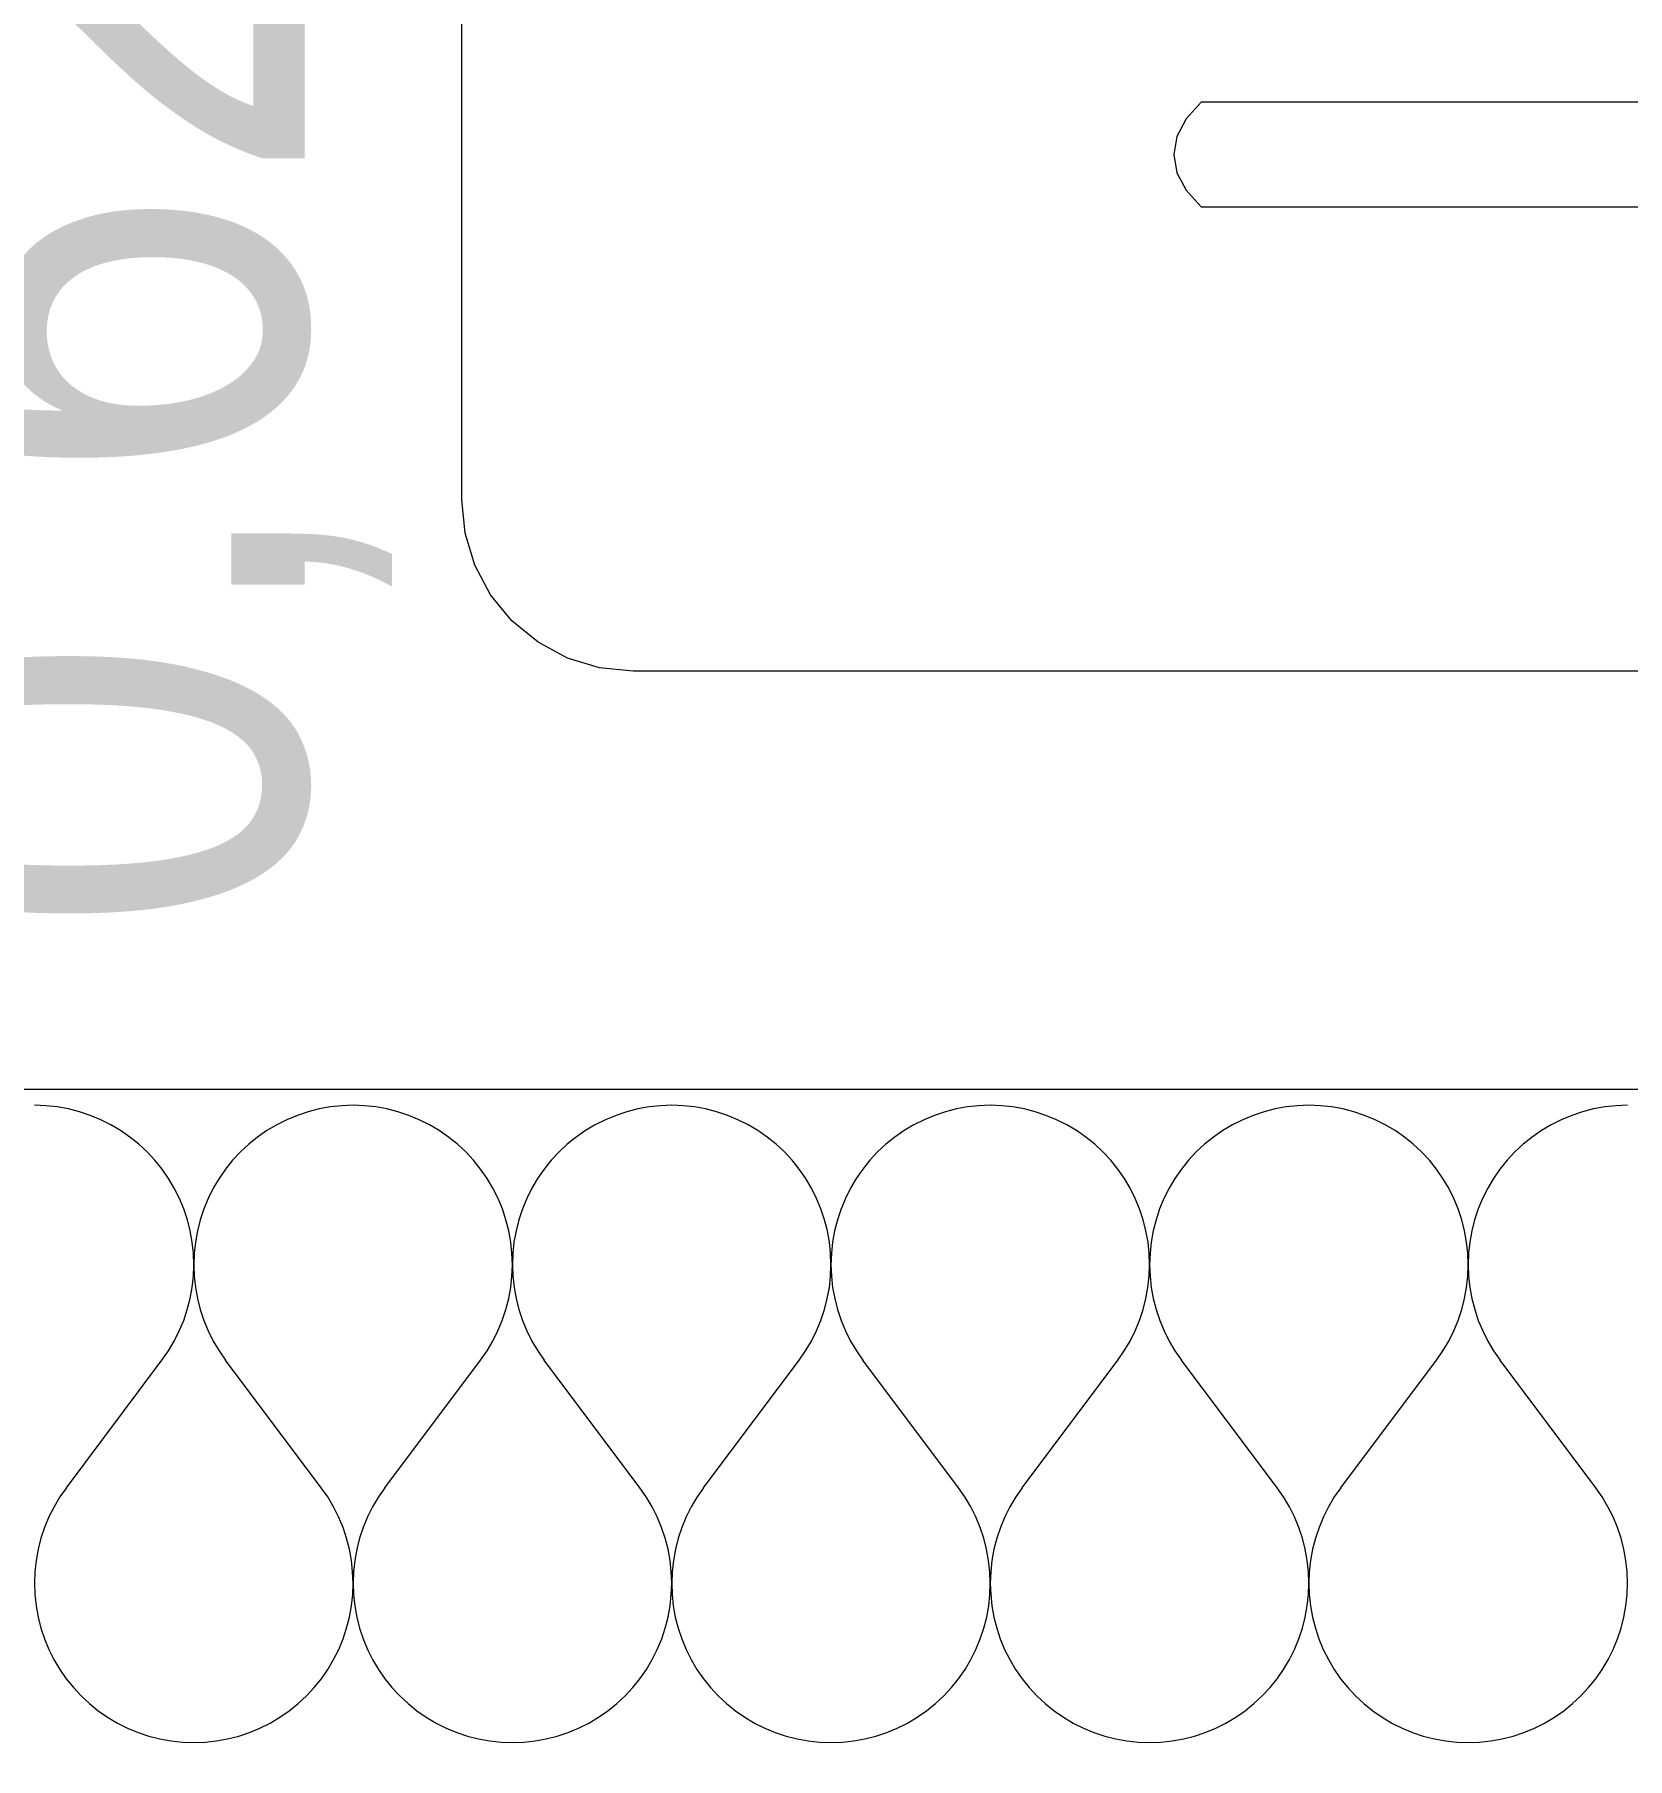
# Model space of a CAD drawing. Header units: centimetres. Extents: x 52.8 to 69.4, y 16.8 to 58.2.
# Drawn here: x 62.075 to 62.837, y 36.738 to 37.563 of the extents above; entities that cross this region are included whole.
import ezdxf
from ezdxf.xclip import XClip

# ---------------------------------------------------------------- set-up
doc = ezdxf.new("R2010")
doc.units = ezdxf.units.CM
doc.header["$MEASUREMENT"] = 0
doc.header["$XCLIPFRAME"] = 0
doc.linetypes.add('ML1_Strichlinie Eng Konstruktion', pattern=[0.225, 0.075, -0.15])
for name, color, linetype in [('-2._Grundriss 2.UG_7_Decken.gfb', 7, 'Continuous'), ('-2._Grundriss 2.UG_7_Fassade.gfb', 7, 'Continuous'), ('-2._Grundriss 2.UG_7_Möblierung_ lose.gfb', 7, 'Continuous'), ('-2._Grundriss 2.UG_7_Unterdecken.gfb', 7, 'Continuous'), ('-2._Grundriss 2.UG_7_Wände massiv.gfb', 7, 'Continuous')]:
    doc.layers.add(name, color=color, linetype=linetype)
doc.styles.add('ERSTELLTER_STIL_3', font='')
doc.styles.get('ERSTELLTER_STIL_3').set_extended_font_data('Arial Narrow')

# ---------------------------------------------------------------- blocks, each defined once
blk = doc.blocks.new('*X301')
at = {"layer": '-2._Grundriss 2.UG_7_Fassade.gfb', "color": 8, "linetype": 'Continuous', "lineweight": 13, "ltscale": 10}
for p, q in [((62.08018, 37.05057), (62.07474, 37.05076)), ((62.08559, 37.04998), (62.08018, 37.05057)), ((62.22168, 37.05057), (62.21628, 37.04998)), ((62.22712, 37.05076), (62.22168, 37.05057)), ((62.23256, 37.05057), (62.22712, 37.05076)), ((62.23797, 37.04998), (62.23256, 37.05057)), ((62.37407, 37.05057), (62.36866, 37.04998)), ((62.3795, 37.05076), (62.37407, 37.05057)), ((62.38494, 37.05057), (62.3795, 37.05076)), ((62.39035, 37.04998), (62.38494, 37.05057)), ((62.52645, 37.05057), (62.52104, 37.04998)), ((62.53188, 37.05076), (62.52645, 37.05057)), ((62.53732, 37.05057), (62.53188, 37.05076)), ((62.54273, 37.04998), (62.53732, 37.05057)), ((62.67883, 37.05057), (62.67342, 37.04998)), ((62.68427, 37.05076), (62.67883, 37.05057)), ((62.6897, 37.05057), (62.68427, 37.05076)), ((62.69511, 37.04998), (62.6897, 37.05057)), ((62.83121, 37.05057), (62.8258, 37.04998)), ((62.83665, 37.05076), (62.83121, 37.05057)), ((62.09094, 37.04902), (62.08559, 37.04998)), ((62.09622, 37.04767), (62.09094, 37.04902)), ((62.10138, 37.04595), (62.09622, 37.04767)), ((62.1064, 37.04387), (62.10138, 37.04595)), ((62.11127, 37.04143), (62.1064, 37.04387)), ((62.19546, 37.04387), (62.19059, 37.04143)), ((62.20049, 37.04595), (62.19546, 37.04387)), ((62.20565, 37.04767), (62.20049, 37.04595)), ((62.21092, 37.04902), (62.20565, 37.04767)), ((62.21628, 37.04998), (62.21092, 37.04902)), ((62.24332, 37.04902), (62.23797, 37.04998)), ((62.2486, 37.04767), (62.24332, 37.04902)), ((62.25376, 37.04595), (62.2486, 37.04767)), ((62.25879, 37.04387), (62.25376, 37.04595)), ((62.26365, 37.04143), (62.25879, 37.04387)), ((62.34784, 37.04387), (62.34298, 37.04143)), ((62.35287, 37.04595), (62.34784, 37.04387)), ((62.35803, 37.04767), (62.35287, 37.04595)), ((62.3633, 37.04902), (62.35803, 37.04767)), ((62.36866, 37.04998), (62.3633, 37.04902)), ((62.39571, 37.04902), (62.39035, 37.04998)), ((62.40098, 37.04767), (62.39571, 37.04902)), ((62.40614, 37.04595), (62.40098, 37.04767)), ((62.41117, 37.04387), (62.40614, 37.04595)), ((62.41603, 37.04143), (62.41117, 37.04387)), ((62.50022, 37.04387), (62.49536, 37.04143)), ((62.50525, 37.04595), (62.50022, 37.04387)), ((62.51041, 37.04767), (62.50525, 37.04595)), ((62.51568, 37.04902), (62.51041, 37.04767)), ((62.52104, 37.04998), (62.51568, 37.04902)), ((62.54809, 37.04902), (62.54273, 37.04998)), ((62.55336, 37.04767), (62.54809, 37.04902)), ((62.55852, 37.04595), (62.55336, 37.04767)), ((62.56355, 37.04387), (62.55852, 37.04595)), ((62.56841, 37.04143), (62.56355, 37.04387)), ((62.6526, 37.04387), (62.64774, 37.04143)), ((62.65763, 37.04595), (62.6526, 37.04387)), ((62.66279, 37.04767), (62.65763, 37.04595)), ((62.66806, 37.04902), (62.66279, 37.04767)), ((62.67342, 37.04998), (62.66806, 37.04902)), ((62.70047, 37.04902), (62.69511, 37.04998)), ((62.70574, 37.04767), (62.70047, 37.04902)), ((62.7109, 37.04595), (62.70574, 37.04767)), ((62.71593, 37.04387), (62.7109, 37.04595)), ((62.72079, 37.04143), (62.71593, 37.04387)), ((62.80498, 37.04387), (62.80012, 37.04143)), ((62.81001, 37.04595), (62.80498, 37.04387)), ((62.81517, 37.04767), (62.81001, 37.04595)), ((62.82044, 37.04902), (62.81517, 37.04767)), ((62.8258, 37.04998), (62.82044, 37.04902)), ((62.11595, 37.03866), (62.11127, 37.04143)), ((62.12042, 37.03555), (62.11595, 37.03866)), ((62.12465, 37.03214), (62.12042, 37.03555)), ((62.18145, 37.03555), (62.17721, 37.03214)), ((62.18592, 37.03866), (62.18145, 37.03555)), ((62.19059, 37.04143), (62.18592, 37.03866)), ((62.26833, 37.03866), (62.26365, 37.04143)), ((62.2728, 37.03555), (62.26833, 37.03866)), ((62.27703, 37.03214), (62.2728, 37.03555)), ((62.33383, 37.03555), (62.32959, 37.03214)), ((62.3383, 37.03866), (62.33383, 37.03555)), ((62.34298, 37.04143), (62.3383, 37.03866)), ((62.42071, 37.03866), (62.41603, 37.04143)), ((62.42518, 37.03555), (62.42071, 37.03866)), ((62.42941, 37.03214), (62.42518, 37.03555)), ((62.48621, 37.03555), (62.48197, 37.03214)), ((62.49068, 37.03866), (62.48621, 37.03555)), ((62.49536, 37.04143), (62.49068, 37.03866)), ((62.57309, 37.03866), (62.56841, 37.04143)), ((62.57756, 37.03555), (62.57309, 37.03866)), ((62.5818, 37.03214), (62.57756, 37.03555)), ((62.63859, 37.03555), (62.63435, 37.03214)), ((62.64306, 37.03866), (62.63859, 37.03555)), ((62.64774, 37.04143), (62.64306, 37.03866)), ((62.72547, 37.03866), (62.72079, 37.04143)), ((62.72994, 37.03555), (62.72547, 37.03866)), ((62.73418, 37.03214), (62.72994, 37.03555)), ((62.79097, 37.03555), (62.78674, 37.03214)), ((62.79544, 37.03866), (62.79097, 37.03555)), ((62.80012, 37.04143), (62.79544, 37.03866)), ((62.12863, 37.02843), (62.12465, 37.03214)), ((62.13234, 37.02444), (62.12863, 37.02843)), ((62.17323, 37.02843), (62.16952, 37.02444)), ((62.17721, 37.03214), (62.17323, 37.02843)), ((62.28101, 37.02843), (62.27703, 37.03214)), ((62.28472, 37.02444), (62.28101, 37.02843)), ((62.32561, 37.02843), (62.32191, 37.02444)), ((62.32959, 37.03214), (62.32561, 37.02843)), ((62.4334, 37.02843), (62.42941, 37.03214)), ((62.4371, 37.02444), (62.4334, 37.02843)), ((62.47799, 37.02843), (62.47429, 37.02444)), ((62.48197, 37.03214), (62.47799, 37.02843)), ((62.58578, 37.02843), (62.5818, 37.03214)), ((62.58948, 37.02444), (62.58578, 37.02843)), ((62.63037, 37.02843), (62.62667, 37.02444)), ((62.63435, 37.03214), (62.63037, 37.02843)), ((62.73816, 37.02843), (62.73418, 37.03214)), ((62.74186, 37.02444), (62.73816, 37.02843)), ((62.78275, 37.02843), (62.77905, 37.02444)), ((62.78674, 37.03214), (62.78275, 37.02843)), ((62.13575, 37.02021), (62.13234, 37.02444)), ((62.13885, 37.01573), (62.13575, 37.02021)), ((62.16611, 37.02021), (62.16301, 37.01573)), ((62.16952, 37.02444), (62.16611, 37.02021)), ((62.28813, 37.02021), (62.28472, 37.02444)), ((62.29123, 37.01573), (62.28813, 37.02021)), ((62.31849, 37.02021), (62.31539, 37.01573)), ((62.32191, 37.02444), (62.31849, 37.02021)), ((62.44051, 37.02021), (62.4371, 37.02444)), ((62.44362, 37.01573), (62.44051, 37.02021)), ((62.47087, 37.02021), (62.46777, 37.01573)), ((62.47429, 37.02444), (62.47087, 37.02021)), ((62.5929, 37.02021), (62.58948, 37.02444)), ((62.596, 37.01573), (62.5929, 37.02021)), ((62.62325, 37.02021), (62.62015, 37.01573)), ((62.62667, 37.02444), (62.62325, 37.02021)), ((62.74528, 37.02021), (62.74186, 37.02444)), ((62.74838, 37.01573), (62.74528, 37.02021)), ((62.77564, 37.02021), (62.77253, 37.01573)), ((62.77905, 37.02444), (62.77564, 37.02021)), ((62.14163, 37.01105), (62.13885, 37.01573)), ((62.14406, 37.00619), (62.14163, 37.01105)), ((62.16024, 37.01105), (62.1578, 37.00619)), ((62.16301, 37.01573), (62.16024, 37.01105)), ((62.29401, 37.01105), (62.29123, 37.01573)), ((62.29644, 37.00619), (62.29401, 37.01105)), ((62.31262, 37.01105), (62.31018, 37.00619)), ((62.31539, 37.01573), (62.31262, 37.01105)), ((62.44639, 37.01105), (62.44362, 37.01573)), ((62.44882, 37.00619), (62.44639, 37.01105)), ((62.465, 37.01105), (62.46256, 37.00619)), ((62.46777, 37.01573), (62.465, 37.01105)), ((62.59877, 37.01105), (62.596, 37.01573)), ((62.6012, 37.00619), (62.59877, 37.01105)), ((62.61738, 37.01105), (62.61495, 37.00619)), ((62.62015, 37.01573), (62.61738, 37.01105)), ((62.75115, 37.01105), (62.74838, 37.01573)), ((62.75359, 37.00619), (62.75115, 37.01105)), ((62.76976, 37.01105), (62.76733, 37.00619)), ((62.77253, 37.01573), (62.76976, 37.01105)), ((62.14614, 37.00116), (62.14406, 37.00619)), ((62.14786, 36.996), (62.14614, 37.00116)), ((62.15572, 37.00116), (62.15401, 36.996)), ((62.1578, 37.00619), (62.15572, 37.00116)), ((62.29852, 37.00116), (62.29644, 37.00619)), ((62.30024, 36.996), (62.29852, 37.00116)), ((62.3081, 37.00116), (62.30639, 36.996)), ((62.31018, 37.00619), (62.3081, 37.00116)), ((62.4509, 37.00116), (62.44882, 37.00619)), ((62.45262, 36.996), (62.4509, 37.00116)), ((62.46048, 37.00116), (62.45877, 36.996)), ((62.46256, 37.00619), (62.46048, 37.00116)), ((62.60328, 37.00116), (62.6012, 37.00619)), ((62.605, 36.996), (62.60328, 37.00116)), ((62.61287, 37.00116), (62.61115, 36.996)), ((62.61495, 37.00619), (62.61287, 37.00116)), ((62.75567, 37.00116), (62.75359, 37.00619)), ((62.75738, 36.996), (62.75567, 37.00116)), ((62.76525, 37.00116), (62.76353, 36.996)), ((62.76733, 37.00619), (62.76525, 37.00116)), ((62.1492, 36.99072), (62.14786, 36.996)), ((62.15401, 36.996), (62.15266, 36.99072)), ((62.30158, 36.99072), (62.30024, 36.996)), ((62.30639, 36.996), (62.30505, 36.99072)), ((62.45396, 36.99072), (62.45262, 36.996)), ((62.45877, 36.996), (62.45743, 36.99072)), ((62.60634, 36.99072), (62.605, 36.996)), ((62.61115, 36.996), (62.60981, 36.99072)), ((62.75872, 36.99072), (62.75738, 36.996)), ((62.76353, 36.996), (62.76219, 36.99072)), ((62.15016, 36.98537), (62.1492, 36.99072)), ((62.15074, 36.97996), (62.15016, 36.98537)), ((62.1517, 36.98537), (62.15112, 36.97996)), ((62.15266, 36.99072), (62.1517, 36.98537)), ((62.30254, 36.98537), (62.30158, 36.99072)), ((62.30312, 36.97996), (62.30254, 36.98537)), ((62.30408, 36.98537), (62.3035, 36.97996)), ((62.30505, 36.99072), (62.30408, 36.98537)), ((62.45492, 36.98537), (62.45396, 36.99072)), ((62.4555, 36.97996), (62.45492, 36.98537)), ((62.45646, 36.98537), (62.45588, 36.97996)), ((62.45743, 36.99072), (62.45646, 36.98537)), ((62.60731, 36.98537), (62.60634, 36.99072)), ((62.60788, 36.97996), (62.60731, 36.98537)), ((62.60884, 36.98537), (62.60827, 36.97996)), ((62.60981, 36.99072), (62.60884, 36.98537)), ((62.75969, 36.98537), (62.75872, 36.99072)), ((62.76026, 36.97996), (62.75969, 36.98537)), ((62.76122, 36.98537), (62.76065, 36.97996)), ((62.76219, 36.99072), (62.76122, 36.98537)), ((62.15093, 36.97452), (62.15074, 36.97996)), ((62.15112, 36.97996), (62.15093, 36.97452)), ((62.30331, 36.97452), (62.30312, 36.97996)), ((62.3035, 36.97996), (62.30331, 36.97452)), ((62.45569, 36.97452), (62.4555, 36.97996)), ((62.45588, 36.97996), (62.45569, 36.97452)), ((62.60807, 36.97452), (62.60788, 36.97996)), ((62.60827, 36.97996), (62.60807, 36.97452)), ((62.76046, 36.97452), (62.76026, 36.97996)), ((62.76065, 36.97996), (62.76046, 36.97452)), ((62.15015, 36.96367), (62.15073, 36.96908)), ((62.15073, 36.96908), (62.15093, 36.97452)), ((62.15093, 36.97452), (62.15113, 36.96908)), ((62.15113, 36.96908), (62.15172, 36.96367)), ((62.30253, 36.96367), (62.30312, 36.96908)), ((62.30312, 36.96908), (62.30331, 36.97452)), ((62.30331, 36.97452), (62.30351, 36.96908)), ((62.30351, 36.96908), (62.3041, 36.96367)), ((62.45491, 36.96367), (62.4555, 36.96908)), ((62.4555, 36.96908), (62.45569, 36.97452)), ((62.45569, 36.97452), (62.45589, 36.96908)), ((62.45589, 36.96908), (62.45648, 36.96367)), ((62.60729, 36.96367), (62.60788, 36.96908)), ((62.60788, 36.96908), (62.60807, 36.97452)), ((62.60807, 36.97452), (62.60827, 36.96908)), ((62.60827, 36.96908), (62.60886, 36.96367)), ((62.75967, 36.96367), (62.76026, 36.96908)), ((62.76026, 36.96908), (62.76046, 36.97452)), ((62.76046, 36.97452), (62.76065, 36.96908)), ((62.76065, 36.96908), (62.76124, 36.96367)), ((62.14918, 36.95832), (62.15015, 36.96367)), ((62.15172, 36.96367), (62.15268, 36.95832)), ((62.30156, 36.95832), (62.30253, 36.96367)), ((62.3041, 36.96367), (62.30507, 36.95832)), ((62.45394, 36.95832), (62.45491, 36.96367)), ((62.45648, 36.96367), (62.45745, 36.95832)), ((62.60632, 36.95832), (62.60729, 36.96367)), ((62.60886, 36.96367), (62.60983, 36.95832)), ((62.7587, 36.95832), (62.75967, 36.96367)), ((62.76124, 36.96367), (62.76221, 36.95832)), ((62.14611, 36.94789), (62.14783, 36.95305)), ((62.14783, 36.95305), (62.14918, 36.95832)), ((62.15268, 36.95832), (62.15403, 36.95305)), ((62.15403, 36.95305), (62.15576, 36.94789)), ((62.29849, 36.94789), (62.30021, 36.95305)), ((62.30021, 36.95305), (62.30156, 36.95832)), ((62.30507, 36.95832), (62.30642, 36.95305)), ((62.30642, 36.95305), (62.30814, 36.94789)), ((62.45087, 36.94789), (62.45259, 36.95305)), ((62.45259, 36.95305), (62.45394, 36.95832)), ((62.45745, 36.95832), (62.4588, 36.95305)), ((62.4588, 36.95305), (62.46052, 36.94789)), ((62.60325, 36.94789), (62.60497, 36.95305)), ((62.60497, 36.95305), (62.60632, 36.95832)), ((62.60983, 36.95832), (62.61118, 36.95305)), ((62.61118, 36.95305), (62.6129, 36.94789)), ((62.75563, 36.94789), (62.75735, 36.95305)), ((62.75735, 36.95305), (62.7587, 36.95832)), ((62.76221, 36.95832), (62.76356, 36.95305)), ((62.76356, 36.95305), (62.76528, 36.94789)), ((62.14402, 36.94286), (62.14611, 36.94789)), ((62.15576, 36.94789), (62.15784, 36.94286)), ((62.2964, 36.94286), (62.29849, 36.94789)), ((62.30814, 36.94789), (62.31022, 36.94286)), ((62.44878, 36.94286), (62.45087, 36.94789)), ((62.46052, 36.94789), (62.4626, 36.94286)), ((62.60116, 36.94286), (62.60325, 36.94789)), ((62.6129, 36.94789), (62.61499, 36.94286)), ((62.75354, 36.94286), (62.75563, 36.94789)), ((62.76528, 36.94789), (62.76737, 36.94286)), ((62.1388, 36.93332), (62.14158, 36.938)), ((62.14158, 36.938), (62.14402, 36.94286)), ((62.15784, 36.94286), (62.16028, 36.938)), ((62.16028, 36.938), (62.16306, 36.93332)), ((62.29118, 36.93332), (62.29396, 36.938)), ((62.29396, 36.938), (62.2964, 36.94286)), ((62.31022, 36.94286), (62.31266, 36.938)), ((62.31266, 36.938), (62.31544, 36.93332)), ((62.44356, 36.93332), (62.44634, 36.938)), ((62.44634, 36.938), (62.44878, 36.94286)), ((62.4626, 36.94286), (62.46504, 36.938)), ((62.46504, 36.938), (62.46782, 36.93332)), ((62.59594, 36.93332), (62.59872, 36.938)), ((62.59872, 36.938), (62.60116, 36.94286)), ((62.61499, 36.94286), (62.61743, 36.938)), ((62.61743, 36.938), (62.62021, 36.93332)), ((62.74832, 36.93332), (62.75111, 36.938)), ((62.75111, 36.938), (62.75354, 36.94286)), ((62.76737, 36.94286), (62.76981, 36.938)), ((62.76981, 36.938), (62.77259, 36.93332)), ((62.08998, 36.8679), (62.13569, 36.92885)), ((62.13569, 36.92885), (62.1388, 36.93332)), ((62.16306, 36.93332), (62.16617, 36.92885)), ((62.21188, 36.8679), (62.16617, 36.92885)), ((62.24236, 36.8679), (62.28807, 36.92885)), ((62.28807, 36.92885), (62.29118, 36.93332)), ((62.31544, 36.93332), (62.31855, 36.92885)), ((62.36427, 36.8679), (62.31855, 36.92885)), ((62.39474, 36.8679), (62.44046, 36.92885)), ((62.44046, 36.92885), (62.44356, 36.93332)), ((62.46782, 36.93332), (62.47093, 36.92885)), ((62.51665, 36.8679), (62.47093, 36.92885)), ((62.54712, 36.8679), (62.59284, 36.92885)), ((62.59284, 36.92885), (62.59594, 36.93332)), ((62.62021, 36.93332), (62.62331, 36.92885)), ((62.66903, 36.8679), (62.62331, 36.92885)), ((62.6995, 36.8679), (62.74522, 36.92885)), ((62.74522, 36.92885), (62.74832, 36.93332)), ((62.77259, 36.93332), (62.77569, 36.92885)), ((62.82141, 36.8679), (62.77569, 36.92885)), ((62.08687, 36.86344), (62.08409, 36.85876)), ((62.08998, 36.8679), (62.08687, 36.86344)), ((62.21499, 36.86344), (62.21188, 36.8679)), ((62.21777, 36.85876), (62.21499, 36.86344)), ((62.23925, 36.86344), (62.23647, 36.85876)), ((62.24236, 36.8679), (62.23925, 36.86344)), ((62.36737, 36.86344), (62.36427, 36.8679)), ((62.37015, 36.85876), (62.36737, 36.86344)), ((62.39163, 36.86344), (62.38885, 36.85876)), ((62.39474, 36.8679), (62.39163, 36.86344)), ((62.51975, 36.86344), (62.51665, 36.8679)), ((62.52253, 36.85876), (62.51975, 36.86344)), ((62.54402, 36.86344), (62.54123, 36.85876)), ((62.54712, 36.8679), (62.54402, 36.86344)), ((62.67213, 36.86344), (62.66903, 36.8679)), ((62.67491, 36.85876), (62.67213, 36.86344)), ((62.6964, 36.86344), (62.69362, 36.85876)), ((62.6995, 36.8679), (62.6964, 36.86344)), ((62.82452, 36.86344), (62.82141, 36.8679)), ((62.8273, 36.85876), (62.82452, 36.86344)), ((62.08165, 36.8539), (62.07957, 36.84887)), ((62.08409, 36.85876), (62.08165, 36.8539)), ((62.22021, 36.8539), (62.21777, 36.85876)), ((62.2223, 36.84887), (62.22021, 36.8539)), ((62.23403, 36.8539), (62.23195, 36.84887)), ((62.23647, 36.85876), (62.23403, 36.8539)), ((62.37259, 36.8539), (62.37015, 36.85876)), ((62.37468, 36.84887), (62.37259, 36.8539)), ((62.38641, 36.8539), (62.38433, 36.84887)), ((62.38885, 36.85876), (62.38641, 36.8539)), ((62.52497, 36.8539), (62.52253, 36.85876)), ((62.52706, 36.84887), (62.52497, 36.8539)), ((62.5388, 36.8539), (62.53671, 36.84887)), ((62.54123, 36.85876), (62.5388, 36.8539)), ((62.67735, 36.8539), (62.67491, 36.85876)), ((62.67944, 36.84887), (62.67735, 36.8539)), ((62.69118, 36.8539), (62.68909, 36.84887)), ((62.69362, 36.85876), (62.69118, 36.8539)), ((62.82974, 36.8539), (62.8273, 36.85876)), ((62.83182, 36.84887), (62.82974, 36.8539)), ((62.07957, 36.84887), (62.07784, 36.84371)), ((62.22402, 36.84371), (62.2223, 36.84887)), ((62.23195, 36.84887), (62.23022, 36.84371)), ((62.3764, 36.84371), (62.37468, 36.84887)), ((62.38433, 36.84887), (62.38261, 36.84371)), ((62.52878, 36.84371), (62.52706, 36.84887)), ((62.53671, 36.84887), (62.53499, 36.84371)), ((62.68116, 36.84371), (62.67944, 36.84887)), ((62.68909, 36.84887), (62.68737, 36.84371)), ((62.83354, 36.84371), (62.83182, 36.84887)), ((62.07649, 36.83844), (62.07552, 36.83308)), ((62.07784, 36.84371), (62.07649, 36.83844)), ((62.22537, 36.83844), (62.22402, 36.84371)), ((62.22634, 36.83308), (62.22537, 36.83844)), ((62.22888, 36.83844), (62.22791, 36.83308)), ((62.23022, 36.84371), (62.22888, 36.83844)), ((62.37775, 36.83844), (62.3764, 36.84371)), ((62.37872, 36.83308), (62.37775, 36.83844)), ((62.38126, 36.83844), (62.38029, 36.83308)), ((62.38261, 36.84371), (62.38126, 36.83844)), ((62.53013, 36.83844), (62.52878, 36.84371)), ((62.5311, 36.83308), (62.53013, 36.83844)), ((62.53364, 36.83844), (62.53267, 36.83308)), ((62.53499, 36.84371), (62.53364, 36.83844)), ((62.68251, 36.83844), (62.68116, 36.84371)), ((62.68348, 36.83308), (62.68251, 36.83844)), ((62.68602, 36.83844), (62.68505, 36.83308)), ((62.68737, 36.84371), (62.68602, 36.83844)), ((62.83489, 36.83844), (62.83354, 36.84371)), ((62.83586, 36.83308), (62.83489, 36.83844)), ((62.07494, 36.82767), (62.07474, 36.82224)), ((62.07552, 36.83308), (62.07494, 36.82767)), ((62.22692, 36.82767), (62.22634, 36.83308)), ((62.22712, 36.82224), (62.22692, 36.82767)), ((62.22732, 36.82767), (62.22712, 36.82224)), ((62.22791, 36.83308), (62.22732, 36.82767)), ((62.37931, 36.82767), (62.37872, 36.83308)), ((62.3795, 36.82224), (62.37931, 36.82767)), ((62.3797, 36.82767), (62.3795, 36.82224)), ((62.38029, 36.83308), (62.3797, 36.82767)), ((62.53169, 36.82767), (62.5311, 36.83308)), ((62.53188, 36.82224), (62.53169, 36.82767)), ((62.53208, 36.82767), (62.53188, 36.82224)), ((62.53267, 36.83308), (62.53208, 36.82767)), ((62.68407, 36.82767), (62.68348, 36.83308)), ((62.68427, 36.82224), (62.68407, 36.82767)), ((62.68446, 36.82767), (62.68427, 36.82224)), ((62.68505, 36.83308), (62.68446, 36.82767)), ((62.83645, 36.82767), (62.83586, 36.83308)), ((62.83665, 36.82224), (62.83645, 36.82767)), ((62.07474, 36.82224), (62.07493, 36.8168)), ((62.22693, 36.8168), (62.22712, 36.82224)), ((62.22712, 36.82224), (62.22731, 36.8168)), ((62.37931, 36.8168), (62.3795, 36.82224)), ((62.3795, 36.82224), (62.37969, 36.8168)), ((62.53169, 36.8168), (62.53188, 36.82224)), ((62.53188, 36.82224), (62.53208, 36.8168)), ((62.68407, 36.8168), (62.68427, 36.82224)), ((62.68427, 36.82224), (62.68446, 36.8168)), ((62.83646, 36.8168), (62.83665, 36.82224)), ((62.07493, 36.8168), (62.07551, 36.81139)), ((62.07551, 36.81139), (62.07647, 36.80603)), ((62.22539, 36.80603), (62.22635, 36.81139)), ((62.22635, 36.81139), (62.22693, 36.8168)), ((62.22731, 36.8168), (62.22789, 36.81139)), ((62.22789, 36.81139), (62.22885, 36.80603)), ((62.37777, 36.80603), (62.37873, 36.81139)), ((62.37873, 36.81139), (62.37931, 36.8168)), ((62.37969, 36.8168), (62.38027, 36.81139)), ((62.38027, 36.81139), (62.38124, 36.80603)), ((62.53015, 36.80603), (62.53112, 36.81139)), ((62.53112, 36.81139), (62.53169, 36.8168)), ((62.53208, 36.8168), (62.53265, 36.81139)), ((62.53265, 36.81139), (62.53362, 36.80603)), ((62.68253, 36.80603), (62.6835, 36.81139)), ((62.6835, 36.81139), (62.68407, 36.8168)), ((62.68446, 36.8168), (62.68503, 36.81139)), ((62.68503, 36.81139), (62.686, 36.80603)), ((62.83491, 36.80603), (62.83588, 36.81139)), ((62.83588, 36.81139), (62.83646, 36.8168)), ((62.07647, 36.80603), (62.07782, 36.80076)), ((62.22405, 36.80076), (62.22539, 36.80603)), ((62.22885, 36.80603), (62.2302, 36.80076)), ((62.37643, 36.80076), (62.37777, 36.80603)), ((62.38124, 36.80603), (62.38258, 36.80076)), ((62.52881, 36.80076), (62.53015, 36.80603)), ((62.53362, 36.80603), (62.53496, 36.80076)), ((62.68119, 36.80076), (62.68253, 36.80603)), ((62.686, 36.80603), (62.68734, 36.80076)), ((62.83357, 36.80076), (62.83491, 36.80603)), ((62.07782, 36.80076), (62.07953, 36.7956)), ((62.07953, 36.7956), (62.08161, 36.79057)), ((62.22025, 36.79057), (62.22233, 36.7956)), ((62.22233, 36.7956), (62.22405, 36.80076)), ((62.2302, 36.80076), (62.23191, 36.7956)), ((62.23191, 36.7956), (62.23399, 36.79057)), ((62.37263, 36.79057), (62.37471, 36.7956)), ((62.37471, 36.7956), (62.37643, 36.80076)), ((62.38258, 36.80076), (62.38429, 36.7956)), ((62.38429, 36.7956), (62.38637, 36.79057)), ((62.52501, 36.79057), (62.52709, 36.7956)), ((62.52709, 36.7956), (62.52881, 36.80076)), ((62.53496, 36.80076), (62.53668, 36.7956)), ((62.53668, 36.7956), (62.53875, 36.79057)), ((62.67739, 36.79057), (62.67947, 36.7956)), ((62.67947, 36.7956), (62.68119, 36.80076)), ((62.68734, 36.80076), (62.68906, 36.7956)), ((62.68906, 36.7956), (62.69114, 36.79057)), ((62.82978, 36.79057), (62.83186, 36.7956)), ((62.83186, 36.7956), (62.83357, 36.80076)), ((62.08161, 36.79057), (62.08405, 36.7857)), ((62.21782, 36.7857), (62.22025, 36.79057)), ((62.23399, 36.79057), (62.23643, 36.7857)), ((62.3702, 36.7857), (62.37263, 36.79057)), ((62.38637, 36.79057), (62.38881, 36.7857)), ((62.52258, 36.7857), (62.52501, 36.79057)), ((62.53875, 36.79057), (62.54119, 36.7857)), ((62.67496, 36.7857), (62.67739, 36.79057)), ((62.69114, 36.79057), (62.69357, 36.7857)), ((62.82734, 36.7857), (62.82978, 36.79057)), ((62.08405, 36.7857), (62.08682, 36.78102)), ((62.08682, 36.78102), (62.08992, 36.77655)), ((62.21194, 36.77655), (62.21504, 36.78102)), ((62.21504, 36.78102), (62.21782, 36.7857)), ((62.23643, 36.7857), (62.2392, 36.78102)), ((62.2392, 36.78102), (62.2423, 36.77655)), ((62.36432, 36.77655), (62.36743, 36.78102)), ((62.36743, 36.78102), (62.3702, 36.7857)), ((62.38881, 36.7857), (62.39158, 36.78102)), ((62.39158, 36.78102), (62.39468, 36.77655)), ((62.5167, 36.77655), (62.51981, 36.78102)), ((62.51981, 36.78102), (62.52258, 36.7857)), ((62.54119, 36.7857), (62.54396, 36.78102)), ((62.54396, 36.78102), (62.54706, 36.77655)), ((62.66909, 36.77655), (62.67219, 36.78102)), ((62.67219, 36.78102), (62.67496, 36.7857)), ((62.69357, 36.7857), (62.69634, 36.78102)), ((62.69634, 36.78102), (62.69944, 36.77655)), ((62.82147, 36.77655), (62.82457, 36.78102)), ((62.82457, 36.78102), (62.82734, 36.7857)), ((62.08992, 36.77655), (62.09333, 36.77231)), ((62.09333, 36.77231), (62.09704, 36.76833)), ((62.20482, 36.76833), (62.20853, 36.77231)), ((62.20853, 36.77231), (62.21194, 36.77655)), ((62.2423, 36.77655), (62.24571, 36.77231)), ((62.24571, 36.77231), (62.24942, 36.76833)), ((62.3572, 36.76833), (62.36091, 36.77231)), ((62.36091, 36.77231), (62.36432, 36.77655)), ((62.39468, 36.77655), (62.3981, 36.77231)), ((62.3981, 36.77231), (62.4018, 36.76833)), ((62.50959, 36.76833), (62.51329, 36.77231)), ((62.51329, 36.77231), (62.5167, 36.77655)), ((62.54706, 36.77655), (62.55048, 36.77231)), ((62.55048, 36.77231), (62.55418, 36.76833)), ((62.66197, 36.76833), (62.66567, 36.77231)), ((62.66567, 36.77231), (62.66909, 36.77655)), ((62.69944, 36.77655), (62.70286, 36.77231)), ((62.70286, 36.77231), (62.70656, 36.76833)), ((62.81435, 36.76833), (62.81805, 36.77231)), ((62.81805, 36.77231), (62.82147, 36.77655)), ((62.09704, 36.76833), (62.10102, 36.76462)), ((62.10102, 36.76462), (62.10526, 36.76121)), ((62.19661, 36.76121), (62.20084, 36.76462)), ((62.20084, 36.76462), (62.20482, 36.76833)), ((62.24942, 36.76833), (62.2534, 36.76462)), ((62.2534, 36.76462), (62.25764, 36.76121)), ((62.34899, 36.76121), (62.35322, 36.76462)), ((62.35322, 36.76462), (62.3572, 36.76833)), ((62.4018, 36.76833), (62.40578, 36.76462)), ((62.40578, 36.76462), (62.41002, 36.76121)), ((62.50137, 36.76121), (62.5056, 36.76462)), ((62.5056, 36.76462), (62.50959, 36.76833)), ((62.55418, 36.76833), (62.55816, 36.76462)), ((62.55816, 36.76462), (62.5624, 36.76121)), ((62.65375, 36.76121), (62.65799, 36.76462)), ((62.65799, 36.76462), (62.66197, 36.76833)), ((62.70656, 36.76833), (62.71054, 36.76462)), ((62.71054, 36.76462), (62.71478, 36.76121)), ((62.80613, 36.76121), (62.81037, 36.76462)), ((62.81037, 36.76462), (62.81435, 36.76833)), ((62.10526, 36.76121), (62.10973, 36.7581)), ((62.10973, 36.7581), (62.1144, 36.75532)), ((62.1144, 36.75532), (62.11927, 36.75289)), ((62.18259, 36.75289), (62.18746, 36.75532)), ((62.18746, 36.75532), (62.19214, 36.7581)), ((62.19214, 36.7581), (62.19661, 36.76121)), ((62.25764, 36.76121), (62.26211, 36.7581)), ((62.26211, 36.7581), (62.26679, 36.75532)), ((62.26679, 36.75532), (62.27165, 36.75289)), ((62.33498, 36.75289), (62.33984, 36.75532)), ((62.33984, 36.75532), (62.34452, 36.7581)), ((62.34452, 36.7581), (62.34899, 36.76121)), ((62.41002, 36.76121), (62.41449, 36.7581)), ((62.41449, 36.7581), (62.41917, 36.75532)), ((62.41917, 36.75532), (62.42403, 36.75289)), ((62.48736, 36.75289), (62.49222, 36.75532)), ((62.49222, 36.75532), (62.4969, 36.7581)), ((62.4969, 36.7581), (62.50137, 36.76121)), ((62.5624, 36.76121), (62.56687, 36.7581)), ((62.56687, 36.7581), (62.57155, 36.75532)), ((62.57155, 36.75532), (62.57641, 36.75289)), ((62.63974, 36.75289), (62.6446, 36.75532)), ((62.6446, 36.75532), (62.64928, 36.7581)), ((62.64928, 36.7581), (62.65375, 36.76121)), ((62.71478, 36.76121), (62.71925, 36.7581)), ((62.71925, 36.7581), (62.72393, 36.75532)), ((62.72393, 36.75532), (62.72879, 36.75289)), ((62.79212, 36.75289), (62.79698, 36.75532)), ((62.79698, 36.75532), (62.80166, 36.7581)), ((62.80166, 36.7581), (62.80613, 36.76121)), ((62.11927, 36.75289), (62.1243, 36.75081)), ((62.1243, 36.75081), (62.12946, 36.74909)), ((62.12946, 36.74909), (62.13473, 36.74774)), ((62.13473, 36.74774), (62.14008, 36.74677)), ((62.14008, 36.74677), (62.14549, 36.74619)), ((62.14549, 36.74619), (62.15093, 36.746)), ((62.15093, 36.746), (62.15637, 36.74619)), ((62.15637, 36.74619), (62.16178, 36.74677)), ((62.16178, 36.74677), (62.16713, 36.74774)), ((62.16713, 36.74774), (62.17241, 36.74909)), ((62.17241, 36.74909), (62.17757, 36.75081)), ((62.17757, 36.75081), (62.18259, 36.75289)), ((62.27165, 36.75289), (62.27668, 36.75081)), ((62.27668, 36.75081), (62.28184, 36.74909)), ((62.28184, 36.74909), (62.28711, 36.74774)), ((62.28711, 36.74774), (62.29247, 36.74677)), ((62.29247, 36.74677), (62.29788, 36.74619)), ((62.29788, 36.74619), (62.30331, 36.746)), ((62.30331, 36.746), (62.30875, 36.74619)), ((62.30875, 36.74619), (62.31416, 36.74677)), ((62.31416, 36.74677), (62.31951, 36.74774)), ((62.31951, 36.74774), (62.32479, 36.74909)), ((62.32479, 36.74909), (62.32995, 36.75081)), ((62.32995, 36.75081), (62.33498, 36.75289)), ((62.42403, 36.75289), (62.42906, 36.75081)), ((62.42906, 36.75081), (62.43422, 36.74909)), ((62.43422, 36.74909), (62.43949, 36.74774)), ((62.43949, 36.74774), (62.44485, 36.74677)), ((62.44485, 36.74677), (62.45026, 36.74619)), ((62.45026, 36.74619), (62.45569, 36.746)), ((62.45569, 36.746), (62.46113, 36.74619)), ((62.46113, 36.74619), (62.46654, 36.74677)), ((62.46654, 36.74677), (62.4719, 36.74774)), ((62.4719, 36.74774), (62.47717, 36.74909)), ((62.47717, 36.74909), (62.48233, 36.75081)), ((62.48233, 36.75081), (62.48736, 36.75289)), ((62.57641, 36.75289), (62.58144, 36.75081)), ((62.58144, 36.75081), (62.5866, 36.74909)), ((62.5866, 36.74909), (62.59187, 36.74774)), ((62.59187, 36.74774), (62.59723, 36.74677)), ((62.59723, 36.74677), (62.60264, 36.74619)), ((62.60264, 36.74619), (62.60807, 36.746)), ((62.60807, 36.746), (62.61351, 36.74619)), ((62.61351, 36.74619), (62.61892, 36.74677)), ((62.61892, 36.74677), (62.62428, 36.74774)), ((62.62428, 36.74774), (62.62955, 36.74909)), ((62.62955, 36.74909), (62.63471, 36.75081)), ((62.63471, 36.75081), (62.63974, 36.75289)), ((62.72879, 36.75289), (62.73382, 36.75081)), ((62.73382, 36.75081), (62.73898, 36.74909)), ((62.73898, 36.74909), (62.74425, 36.74774)), ((62.74425, 36.74774), (62.74961, 36.74677)), ((62.74961, 36.74677), (62.75502, 36.74619)), ((62.75502, 36.74619), (62.76046, 36.746)), ((62.76046, 36.746), (62.76589, 36.74619)), ((62.76589, 36.74619), (62.7713, 36.74677)), ((62.7713, 36.74677), (62.77666, 36.74774)), ((62.77666, 36.74774), (62.78193, 36.74909)), ((62.78193, 36.74909), (62.78709, 36.75081)), ((62.78709, 36.75081), (62.79212, 36.75289))]:
    blk.add_line(p, q, dxfattribs=at)
blk = doc.blocks.new('Zeichnung_8_7', base_point=(42.56998, 4.75838))
at = {"layer": '-2._Grundriss 2.UG_7_Fassade.gfb', "color": 7, "linetype": 'Continuous', "lineweight": 13, "ltscale": 10, "flags": 128}
blk.add_lwpolyline([(63.60968, 37.05838), (56.92998, 37.05838)], dxfattribs=at)
at = {"layer": '-2._Grundriss 2.UG_7_Möblierung_ lose.gfb', "color": 7, "linetype": 'Continuous', "lineweight": 13, "ltscale": 10, "flags": 128}
blk.add_lwpolyline([(63.43909, 38.31153), (63.43909, 37.34038, -0.414214), (63.35709, 37.25838), (62.36109, 37.25838, -0.414214), (62.27909, 37.34038), (62.27909, 38.31153)], format="xyb", dxfattribs=at)
blk.add_lwpolyline([(62.63269, 37.53038), (62.62549, 37.52246), (62.62109, 37.51405), (62.6196, 37.50538), (62.62109, 37.49671), (62.62549, 37.4883), (62.63269, 37.48038), (63.0855, 37.48038), (63.0927, 37.4883), (63.0971, 37.49671), (63.09858, 37.50538), (63.0971, 37.51405), (63.0927, 37.52246), (63.0855, 37.53038)], close=True, dxfattribs=at)
at = {"layer": '-2._Grundriss 2.UG_7_Unterdecken.gfb', "color": 7, "linetype": 'ML1_Strichlinie Eng Konstruktion', "lineweight": 18, "ltscale": 10, "flags": 128}
blk.add_lwpolyline([(54.53002, 36.73838), (66.54999, 36.73838), (66.54999, 38.31153)], dxfattribs=at)
at = {"layer": '-2._Grundriss 2.UG_7_Decken.gfb', "color": 7, "linetype": 'Continuous', "lineweight": 13, "ltscale": 10}
blk.add_blockref('*X301', (0, 0), dxfattribs=at)
at = {"layer": '-2._Grundriss 2.UG_7_Wände massiv.gfb', "color": 7, "linetype": 'Continuous', "lineweight": 25, "insert": (61.92742, 37.0607), "char_height": 0.225, "attachment_point": 4, "rotation": 90, "line_spacing_factor": 0.985871, "style": 'ERSTELLTER_STIL_3'}
blk.add_mtext('\\A1;WS (B/H/T)\\P 0,62/3,75/0,09', dxfattribs=at)

msp = doc.modelspace()

# ---------------------------------------------------------------- block references
at = {"color": 7, "linetype": 'Continuous', "lineweight": 13, "ltscale": 10}
ref = msp.add_blockref('Zeichnung_8_7', (42.56998, 4.75838), dxfattribs=at)
XClip(ref).set_block_clipping_path([(54.5300182444, 16.794228408), (69.4001759032, 38.3115296116)])

doc.saveas('drawing.dxf')
